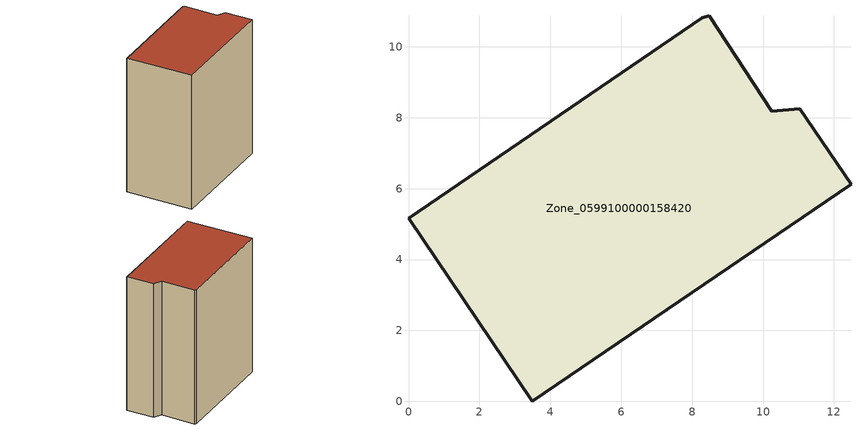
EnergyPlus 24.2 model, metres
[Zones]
Zone_0599100000158420
 floor ground (C_G): 3.49,0 0,5.17 8.29,10.82 8.48,10.88 10.25,8.18 11.04,8.26 12.48,6.12 z0
 wall outside (C_F): 0,5.17 3.49,0 12.48,6.12 11.04,8.26 10.25,8.18 8.48,10.88 8.29,10.82 0,5.17 z0:13.01
 roof outside (C_R): 8.29,10.82 0,5.17 3.49,0 12.48,6.12 11.04,8.26 10.25,8.18 8.48,10.88 z13.01
[BUILDING]
Pand.0599100000158420: North Axis=0; Terrain=City; Loads Convergence Tolerance Value=0.04; Temperature Convergence Tolerance Value=0.4; Solar Distribution=FullExterior; Maximum Number of Warmup Days=25; Minimum Number of Warmup Days=1
[Site:Location]
Rotterdam.The.Hague.AP_ZH_NLD Design_Conditions: Latitude=51.96; Longitude=4.45; Time Zone=1; Elevation=-4.5
[SITE:GROUNDTEMPERATURE:BUILDINGSURFACE]
18, 18, 18, 18, 18, 18, 18, 18, 18, 18, 18, 18
[MATERIAL] Thermal Absorptance=0.9; Solar Absorptance=0.7; Visible Absorptance=0.7
Name | Roughness | Thickness | Conductivity | Density | Specific Heat
G.TI.1946 | MediumSmooth | 0.15 | 1 | 540 | 1210
F.TI.1946 | Rough | 0.3 | 0.857143 | 1920 | 840
R.TI.1946 | MediumRough | 0.2 | 0.1 | 1500 | 1000
[CONSTRUCTION]
C_G: G.TI.1946
C_F: F.TI.1946
C_R: R.TI.1946
[ZONE]
Zone_0599100000158420: Type=1; Multiplier=1; Ceiling Height=Autocalculate; Volume=Autocalculate; Floor Area=autocalculate; Part of Total Floor Area=Yes
[ZONEINFILTRATION:DESIGNFLOWRATE]
Infil_Zone_0599100000158420: Zone or ZoneList or Space or SpaceList=Zone_0599100000158420; Schedule=AlwaysOn; Design Flow Rate Calculation Method=Flow/Area; Flow Rate per Floor Area=0.003; Constant Term Coefficient=1; Temperature Term Coefficient=0; Velocity Term Coefficient=0; Velocity Squared Term Coefficient=0
[HVACTEMPLATE:ZONE:IDEALLOADSAIRSYSTEM]
Zone_0599100000158420: Maximum Heating Supply Air Temperature=50; Minimum Cooling Supply Air Temperature=13; Maximum Heating Supply Air Humidity Ratio=0.0156; Minimum Cooling Supply Air Humidity Ratio=0.0077; Heating Limit=NoLimit; Cooling Limit=NoLimit; Dehumidification Control Type=ConstantSensibleHeatRatio; Cooling Sensible Heat Ratio=0.7; Dehumidification Setpoint=60; Humidification Control Type=None; Humidification Setpoint=30; Outdoor Air Method=None; Outdoor Air Flow Rate per Person=0.00944; Outdoor Air Flow Rate per Zone Floor Area=0; Outdoor Air Flow Rate per Zone=0; Demand Controlled Ventilation Type=None; Outdoor Air Economizer Type=NoEconomizer; Heat Recovery Type=None; Sensible Heat Recovery Effectiveness=0.7; Latent Heat Recovery Effectiveness=0.65
[ZONECONTROL:THERMOSTAT]
ThermostatControl_Zone_0599100000158420: Zone or ZoneList=Zone_0599100000158420; Control Type Schedule=DualSetpointControlType; Control 1=Thermostat_Zone_0599100000158420; Temperature Difference Between Cutout And Setpoint=0
[THERMOSTATSETPOINT:DUALSETPOINT]
Thermostat_Zone_0599100000158420: Heating Setpoint Temperature Schedule=HeatingSetpoint_Zone_0599100000158420; Cooling Setpoint Temperature Schedule=CoolingSetpoint_Zone_0599100000158420
[SCHEDULE:COMPACT]
HeatingSetpoint_Zone_0599100000158420: Through: 12/31, For: AllDays, Until: 24:00, 21
CoolingSetpoint_Zone_0599100000158420: Through: 12/31, For: AllDays, Until: 24:00, 24
DualSetpointControlType: Through: 12/31, For: AllDays, Until: 24:00, 4
AlwaysOn: Through: 12/31, For: AllDays, Until: 24:00, 1
